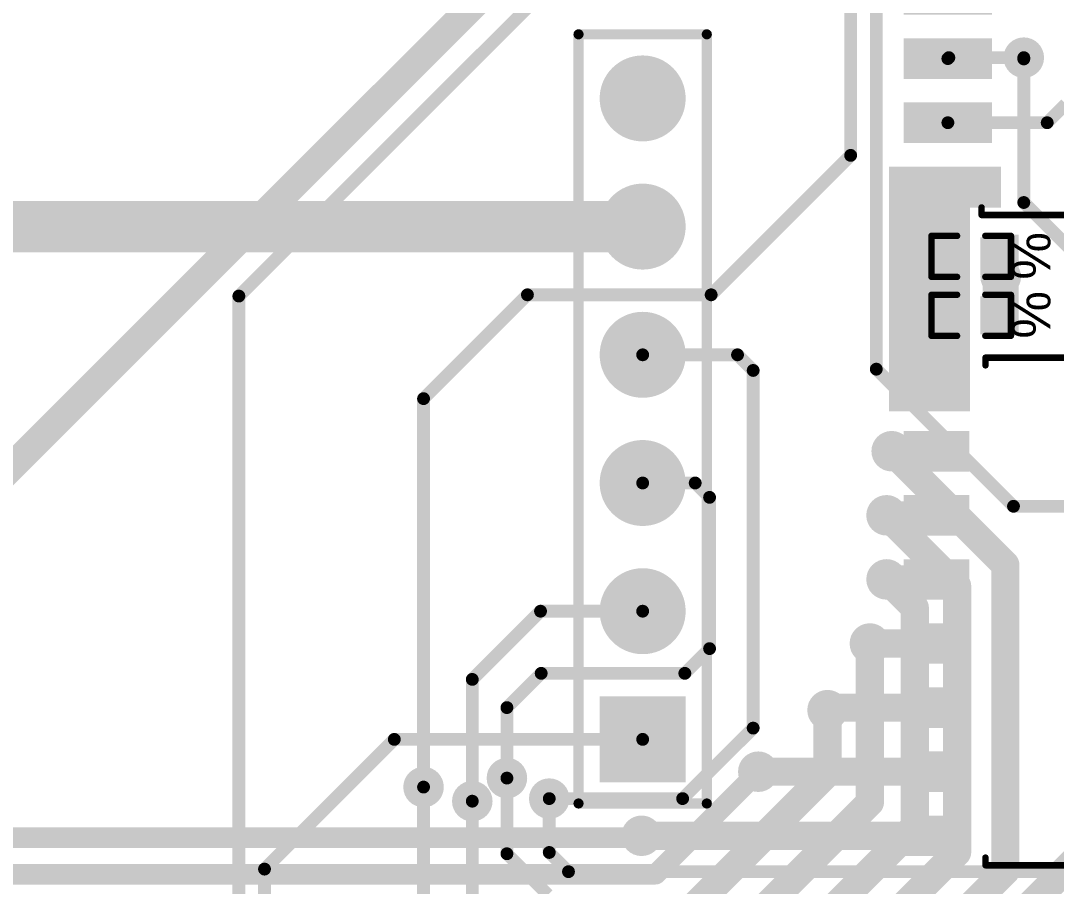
# Model space of a CAD drawing. Header units: millimetres. Extents: x -0.15 to 3.79, y -0.54 to 3.26.
# Drawn here: x 2.025 to 2.832, y 0.811 to 1.486 of the extents above; entities that cross this region are included whole.
import ezdxf

# ---------------------------------------------------------------- set-up
doc = ezdxf.new("R2010")
doc.units = ezdxf.units.MM
doc.header["$MEASUREMENT"] = 0
for name, color, linetype in [('BottomLayer', 5, 'Continuous'), ('BottomSolder', 6, 'Continuous'), ('MultiLayer', 9, 'Continuous'), ('PadHoleLayer', 156, 'Continuous'), ('TopLayer', 1, 'Continuous'), ('TopOverlay', 2, 'Continuous'), ('TopPaste', 8, 'Continuous'), ('TopSolder', 216, 'Continuous'), ('ViaHoleLayer', 16, 'Continuous')]:
    doc.layers.add(name, color=color, linetype=linetype)
doc.styles.add('Arial', font='', dxfattribs={"height": 0.2})
doc.styles.get('Arial').set_extended_font_data('Arial')

# ---------------------------------------------------------------- blocks, each defined once
blk = doc.blocks.new('SOP_16_150____47')
at = {"layer": 'TopLayer'}
for points in [[(-0.13484, 0.18681), (-0.09154, 0.18681), (-0.09154, 0.16319), (-0.13484, 0.16319)], [(0.09154, 0.18681), (0.13484, 0.18681), (0.13484, 0.16319), (0.09154, 0.16319)], [(-0.13484, 0.13681), (-0.09154, 0.13681), (-0.09154, 0.11319), (-0.13484, 0.11319)], [(0.09154, 0.13681), (0.13484, 0.13681), (0.13484, 0.11319), (0.09154, 0.11319)], [(-0.13484, 0.08681), (-0.09154, 0.08681), (-0.09154, 0.06319), (-0.13484, 0.06319)], [(0.09154, 0.08681), (0.13484, 0.08681), (0.13484, 0.06319), (0.09154, 0.06319)], [(-0.13484, 0.03681), (-0.09154, 0.03681), (-0.09154, 0.01319), (-0.13484, 0.01319)], [(0.09154, 0.03681), (0.13484, 0.03681), (0.13484, 0.01319), (0.09154, 0.01319)], [(-0.13484, -0.01319), (-0.09154, -0.01319), (-0.09154, -0.03681), (-0.13484, -0.03681)], [(0.09154, -0.01319), (0.13484, -0.01319), (0.13484, -0.03681), (0.09154, -0.03681)], [(-0.13484, -0.06319), (-0.09154, -0.06319), (-0.09154, -0.08681), (-0.13484, -0.08681)], [(0.09154, -0.06319), (0.13484, -0.06319), (0.13484, -0.08681), (0.09154, -0.08681)], [(-0.13484, -0.11319), (-0.09154, -0.11319), (-0.09154, -0.13681), (-0.13484, -0.13681)], [(0.09154, -0.11319), (0.13484, -0.11319), (0.13484, -0.13681), (0.09154, -0.13681)], [(-0.13484, -0.16319), (-0.09154, -0.16319), (-0.09154, -0.18681), (-0.13484, -0.18681)], [(0.09154, -0.16319), (0.13484, -0.16319), (0.13484, -0.18681), (0.09154, -0.18681)]]:
    blk.add_hatch(color=1, dxfattribs=at).paths.add_polyline_path(points)
at = {"layer": 'TopOverlay'}
blk.add_hatch(color=2, dxfattribs=at).paths.add_polyline_path([(-0.088, 0.16), (-0.077, 0.16), (-0.077, 0.186), (-0.088, 0.186)])
at = {"layer": 'TopPaste'}
for points in [[(-0.13484, 0.18681), (-0.09154, 0.18681), (-0.09154, 0.16319), (-0.13484, 0.16319)], [(0.09154, 0.18681), (0.13484, 0.18681), (0.13484, 0.16319), (0.09154, 0.16319)], [(-0.13484, 0.13681), (-0.09154, 0.13681), (-0.09154, 0.11319), (-0.13484, 0.11319)], [(0.09154, 0.13681), (0.13484, 0.13681), (0.13484, 0.11319), (0.09154, 0.11319)], [(-0.13484, 0.08681), (-0.09154, 0.08681), (-0.09154, 0.06319), (-0.13484, 0.06319)], [(0.09154, 0.08681), (0.13484, 0.08681), (0.13484, 0.06319), (0.09154, 0.06319)], [(-0.13484, 0.03681), (-0.09154, 0.03681), (-0.09154, 0.01319), (-0.13484, 0.01319)], [(0.09154, 0.03681), (0.13484, 0.03681), (0.13484, 0.01319), (0.09154, 0.01319)], [(-0.13484, -0.01319), (-0.09154, -0.01319), (-0.09154, -0.03681), (-0.13484, -0.03681)], [(0.09154, -0.01319), (0.13484, -0.01319), (0.13484, -0.03681), (0.09154, -0.03681)], [(-0.13484, -0.06319), (-0.09154, -0.06319), (-0.09154, -0.08681), (-0.13484, -0.08681)], [(0.09154, -0.06319), (0.13484, -0.06319), (0.13484, -0.08681), (0.09154, -0.08681)], [(-0.13484, -0.11319), (-0.09154, -0.11319), (-0.09154, -0.13681), (-0.13484, -0.13681)], [(0.09154, -0.11319), (0.13484, -0.11319), (0.13484, -0.13681), (0.09154, -0.13681)], [(-0.13484, -0.16319), (-0.09154, -0.16319), (-0.09154, -0.18681), (-0.13484, -0.18681)], [(0.09154, -0.16319), (0.13484, -0.16319), (0.13484, -0.18681), (0.09154, -0.18681)]]:
    blk.add_hatch(color=8, dxfattribs=at).paths.add_polyline_path(points)
at = {"layer": 'TopSolder'}
for points in [[(-0.13884, 0.19081), (-0.08754, 0.19081), (-0.08754, 0.15919), (-0.13884, 0.15919)], [(0.08754, 0.19081), (0.13884, 0.19081), (0.13884, 0.15919), (0.08754, 0.15919)], [(-0.13884, 0.14081), (-0.08754, 0.14081), (-0.08754, 0.10919), (-0.13884, 0.10919)], [(0.08754, 0.14081), (0.13884, 0.14081), (0.13884, 0.10919), (0.08754, 0.10919)], [(-0.13884, 0.09081), (-0.08754, 0.09081), (-0.08754, 0.05919), (-0.13884, 0.05919)], [(0.08754, 0.09081), (0.13884, 0.09081), (0.13884, 0.05919), (0.08754, 0.05919)], [(-0.13884, 0.04081), (-0.08754, 0.04081), (-0.08754, 0.00919), (-0.13884, 0.00919)], [(0.08754, 0.04081), (0.13884, 0.04081), (0.13884, 0.00919), (0.08754, 0.00919)], [(-0.13884, -0.00919), (-0.08754, -0.00919), (-0.08754, -0.04081), (-0.13884, -0.04081)], [(0.08754, -0.00919), (0.13884, -0.00919), (0.13884, -0.04081), (0.08754, -0.04081)], [(-0.13884, -0.05919), (-0.08754, -0.05919), (-0.08754, -0.09081), (-0.13884, -0.09081)], [(0.08754, -0.05919), (0.13884, -0.05919), (0.13884, -0.09081), (0.08754, -0.09081)], [(-0.13884, -0.10919), (-0.08754, -0.10919), (-0.08754, -0.14081), (-0.13884, -0.14081)], [(0.08754, -0.10919), (0.13884, -0.10919), (0.13884, -0.14081), (0.08754, -0.14081)], [(-0.13884, -0.15919), (-0.08754, -0.15919), (-0.08754, -0.19081), (-0.13884, -0.19081)], [(0.08754, -0.15919), (0.13884, -0.15919), (0.13884, -0.19081), (0.08754, -0.19081)]]:
    blk.add_hatch(color=216, dxfattribs=at).paths.add_polyline_path(points)
at = {"layer": 'TopOverlay', "const_width": 0.005}
for points in [[(0.075, 0.198), (-0.075, 0.198)], [(-0.075, 0.198), (-0.075, 0.192)], [(0.075, 0.198), (0.075, 0.192)], [(-0.141, 0.176), (-0.146, 0.181)], [(-0.146, 0.181), (-0.146, 0.171)], [(-0.141, 0.176), (-0.146, 0.171)], [(-0.075, -0.192), (-0.075, -0.198)], [(0.075, -0.192), (0.075, -0.198)], [(0.075, -0.198), (-0.075, -0.198)]]:
    blk.add_lwpolyline(points, dxfattribs=at)
at = {"layer": 'TopOverlay', "const_width": 0.0025}
for points in [[(-0.07625, 0.198, 1), (-0.07375, 0.198, 1)], [(-0.07625, 0.198, 1), (-0.07375, 0.198, 1)], [(-0.07625, 0.192, 1), (-0.07375, 0.192, 1)], [(0.07375, 0.198, 1), (0.07625, 0.198, 1)], [(0.07375, 0.198, 1), (0.07625, 0.198, 1)], [(0.07375, 0.192, 1), (0.07625, 0.192, 1)], [(-0.14725, 0.181, 1), (-0.14475, 0.181, 1)], [(-0.14725, 0.181, 1), (-0.14475, 0.181, 1)], [(-0.14225, 0.176, 1), (-0.13975, 0.176, 1)], [(-0.14225, 0.176, 1), (-0.13975, 0.176, 1)], [(-0.14725, 0.171, 1), (-0.14475, 0.171, 1)], [(-0.14725, 0.171, 1), (-0.14475, 0.171, 1)], [(-0.07625, -0.192, 1), (-0.07375, -0.192, 1)], [(0.07375, -0.192, 1), (0.07625, -0.192, 1)], [(-0.07625, -0.198, 1), (-0.07375, -0.198, 1)], [(-0.07625, -0.198, 1), (-0.07375, -0.198, 1)], [(0.07375, -0.198, 1), (0.07625, -0.198, 1)], [(0.07375, -0.198, 1), (0.07625, -0.198, 1)]]:
    blk.add_lwpolyline(points, format="xyb", close=True, dxfattribs=at)
blk = doc.blocks.new('14_SOIC_50')
at = {"layer": 'TopLayer'}
for points in [[(-0.13681, 0.16181), (-0.07579, 0.16181), (-0.07579, 0.13819), (-0.13681, 0.13819)], [(0.07579, 0.16181), (0.13681, 0.16181), (0.13681, 0.13819), (0.07579, 0.13819)], [(-0.13681, 0.11181), (-0.07579, 0.11181), (-0.07579, 0.08819), (-0.13681, 0.08819)], [(0.07579, 0.11181), (0.13681, 0.11181), (0.13681, 0.08819), (0.07579, 0.08819)], [(-0.13681, 0.06181), (-0.07579, 0.06181), (-0.07579, 0.03819), (-0.13681, 0.03819)], [(0.07579, 0.06181), (0.13681, 0.06181), (0.13681, 0.03819), (0.07579, 0.03819)], [(-0.13681, 0.01181), (-0.07579, 0.01181), (-0.07579, -0.01181), (-0.13681, -0.01181)], [(0.07579, 0.01181), (0.13681, 0.01181), (0.13681, -0.01181), (0.07579, -0.01181)], [(-0.13681, -0.03819), (-0.07579, -0.03819), (-0.07579, -0.06181), (-0.13681, -0.06181)], [(0.07579, -0.03819), (0.13681, -0.03819), (0.13681, -0.06181), (0.07579, -0.06181)], [(-0.13681, -0.08819), (-0.07579, -0.08819), (-0.07579, -0.11181), (-0.13681, -0.11181)], [(0.07579, -0.08819), (0.13681, -0.08819), (0.13681, -0.11181), (0.07579, -0.11181)], [(-0.13681, -0.13819), (-0.07579, -0.13819), (-0.07579, -0.16181), (-0.13681, -0.16181)], [(0.07579, -0.13819), (0.13681, -0.13819), (0.13681, -0.16181), (0.07579, -0.16181)]]:
    blk.add_hatch(color=1, dxfattribs=at).paths.add_polyline_path(points)
at = {"layer": 'TopOverlay'}
blk.add_hatch(color=2, dxfattribs=at).paths.add_polyline_path([(-0.072, 0.142), (-0.061, 0.142), (-0.061, 0.16), (-0.072, 0.16)])
at = {"layer": 'TopPaste'}
for points in [[(-0.13681, 0.16181), (-0.07579, 0.16181), (-0.07579, 0.13819), (-0.13681, 0.13819)], [(0.07579, 0.16181), (0.13681, 0.16181), (0.13681, 0.13819), (0.07579, 0.13819)], [(-0.13681, 0.11181), (-0.07579, 0.11181), (-0.07579, 0.08819), (-0.13681, 0.08819)], [(0.07579, 0.11181), (0.13681, 0.11181), (0.13681, 0.08819), (0.07579, 0.08819)], [(-0.13681, 0.06181), (-0.07579, 0.06181), (-0.07579, 0.03819), (-0.13681, 0.03819)], [(0.07579, 0.06181), (0.13681, 0.06181), (0.13681, 0.03819), (0.07579, 0.03819)], [(-0.13681, 0.01181), (-0.07579, 0.01181), (-0.07579, -0.01181), (-0.13681, -0.01181)], [(0.07579, 0.01181), (0.13681, 0.01181), (0.13681, -0.01181), (0.07579, -0.01181)], [(-0.13681, -0.03819), (-0.07579, -0.03819), (-0.07579, -0.06181), (-0.13681, -0.06181)], [(0.07579, -0.03819), (0.13681, -0.03819), (0.13681, -0.06181), (0.07579, -0.06181)], [(-0.13681, -0.08819), (-0.07579, -0.08819), (-0.07579, -0.11181), (-0.13681, -0.11181)], [(0.07579, -0.08819), (0.13681, -0.08819), (0.13681, -0.11181), (0.07579, -0.11181)], [(-0.13681, -0.13819), (-0.07579, -0.13819), (-0.07579, -0.16181), (-0.13681, -0.16181)], [(0.07579, -0.13819), (0.13681, -0.13819), (0.13681, -0.16181), (0.07579, -0.16181)]]:
    blk.add_hatch(color=8, dxfattribs=at).paths.add_polyline_path(points)
at = {"layer": 'TopSolder'}
for points in [[(-0.14081, 0.16581), (-0.07179, 0.16581), (-0.07179, 0.13419), (-0.14081, 0.13419)], [(0.07179, 0.16581), (0.14081, 0.16581), (0.14081, 0.13419), (0.07179, 0.13419)], [(-0.14081, 0.11581), (-0.07179, 0.11581), (-0.07179, 0.08419), (-0.14081, 0.08419)], [(0.07179, 0.11581), (0.14081, 0.11581), (0.14081, 0.08419), (0.07179, 0.08419)], [(-0.14081, 0.06581), (-0.07179, 0.06581), (-0.07179, 0.03419), (-0.14081, 0.03419)], [(0.07179, 0.06581), (0.14081, 0.06581), (0.14081, 0.03419), (0.07179, 0.03419)], [(-0.14081, 0.01581), (-0.07179, 0.01581), (-0.07179, -0.01581), (-0.14081, -0.01581)], [(0.07179, 0.01581), (0.14081, 0.01581), (0.14081, -0.01581), (0.07179, -0.01581)], [(-0.14081, -0.03419), (-0.07179, -0.03419), (-0.07179, -0.06581), (-0.14081, -0.06581)], [(0.07179, -0.03419), (0.14081, -0.03419), (0.14081, -0.06581), (0.07179, -0.06581)], [(-0.14081, -0.08419), (-0.07179, -0.08419), (-0.07179, -0.11581), (-0.14081, -0.11581)], [(0.07179, -0.08419), (0.14081, -0.08419), (0.14081, -0.11581), (0.07179, -0.11581)], [(-0.14081, -0.13419), (-0.07179, -0.13419), (-0.07179, -0.16581), (-0.14081, -0.16581)], [(0.07179, -0.13419), (0.14081, -0.13419), (0.14081, -0.16581), (0.07179, -0.16581)]]:
    blk.add_hatch(color=216, dxfattribs=at).paths.add_polyline_path(points)
at = {"layer": 'TopOverlay'}
for points, const_width in [([(0.08, 0.172), (-0.077, 0.172)], 0.005), ([(-0.077, 0.172), (-0.077, 0.16609)], 0.005), ([(0.08, 0.172), (0.08, 0.16609)], 0.005), ([(-0.144, 0.15), (-0.149, 0.155)], 0.00787), ([(-0.149, 0.155), (-0.149, 0.145)], 0.00787), ([(-0.144, 0.15), (-0.149, 0.145)], 0.00787), ([(-0.077, -0.16609), (-0.077, -0.172)], 0.005), ([(0.08, -0.172), (-0.077, -0.172)], 0.005), ([(0.08, -0.16609), (0.08, -0.172)], 0.005)]:
    blk.add_lwpolyline(points, dxfattribs=dict(at, const_width=const_width))
for points, const_width in [([(-0.07825, 0.172, 1), (-0.07575, 0.172, 1)], 0.0025), ([(-0.07825, 0.172, 1), (-0.07575, 0.172, 1)], 0.0025), ([(0.07875, 0.172, 1), (0.08125, 0.172, 1)], 0.0025), ([(0.07875, 0.172, 1), (0.08125, 0.172, 1)], 0.0025), ([(-0.07825, 0.16609, 1), (-0.07575, 0.16609, 1)], 0.0025), ([(0.07875, 0.16609, 1), (0.08125, 0.16609, 1)], 0.0025), ([(-0.15097, 0.155, 1), (-0.14703, 0.155, 1)], 0.00394), ([(-0.15097, 0.155, 1), (-0.14703, 0.155, 1)], 0.00394), ([(-0.14597, 0.15, 1), (-0.14203, 0.15, 1)], 0.00394), ([(-0.14597, 0.15, 1), (-0.14203, 0.15, 1)], 0.00394), ([(-0.15097, 0.145, 1), (-0.14703, 0.145, 1)], 0.00394), ([(-0.15097, 0.145, 1), (-0.14703, 0.145, 1)], 0.00394), ([(-0.07825, -0.16609, 1), (-0.07575, -0.16609, 1)], 0.0025), ([(-0.07825, -0.172, 1), (-0.07575, -0.172, 1)], 0.0025), ([(-0.07825, -0.172, 1), (-0.07575, -0.172, 1)], 0.0025), ([(0.07875, -0.16609, 1), (0.08125, -0.16609, 1)], 0.0025), ([(0.07875, -0.172, 1), (0.08125, -0.172, 1)], 0.0025), ([(0.07875, -0.172, 1), (0.08125, -0.172, 1)], 0.0025)]:
    blk.add_lwpolyline(points, format="xyb", close=True, dxfattribs=dict(at, const_width=const_width))
blk = doc.blocks.new('HDR1X6__104')
at = {"layer": 'BottomLayer'}
blk.add_hatch(color=5, dxfattribs=at).paths.add_polyline_path([(-0.02953, 0.02953), (0.02953, 0.02953), (0.02953, -0.02953), (-0.02953, -0.02953)])
h = blk.add_hatch(color=5, dxfattribs=at)
edge = h.paths.add_edge_path()
edge.add_arc((0.1, 0), 0.02953, 0, 360)
h = blk.add_hatch(color=5, dxfattribs=at)
edge = h.paths.add_edge_path()
edge.add_arc((0.2, 0), 0.02953, 0, 360)
h = blk.add_hatch(color=5, dxfattribs=at)
edge = h.paths.add_edge_path()
edge.add_arc((0.3, 0), 0.02953, 0, 360)
h = blk.add_hatch(color=5, dxfattribs=at)
edge = h.paths.add_edge_path()
edge.add_arc((0.4, 0), 0.02953, 0, 360)
h = blk.add_hatch(color=5, dxfattribs=at)
edge = h.paths.add_edge_path()
edge.add_arc((0.5, 0), 0.02953, 0, 360)
at = {"layer": 'BottomSolder'}
blk.add_hatch(color=6, dxfattribs=at).paths.add_polyline_path([(-0.03353, 0.03353), (0.03353, 0.03353), (0.03353, -0.03353), (-0.03353, -0.03353)])
h = blk.add_hatch(color=6, dxfattribs=at)
edge = h.paths.add_edge_path()
edge.add_arc((0.1, 0), 0.03353, 0, 360)
h = blk.add_hatch(color=6, dxfattribs=at)
edge = h.paths.add_edge_path()
edge.add_arc((0.2, 0), 0.03353, 0, 360)
h = blk.add_hatch(color=6, dxfattribs=at)
edge = h.paths.add_edge_path()
edge.add_arc((0.3, 0), 0.03353, 0, 360)
h = blk.add_hatch(color=6, dxfattribs=at)
edge = h.paths.add_edge_path()
edge.add_arc((0.4, 0), 0.03353, 0, 360)
h = blk.add_hatch(color=6, dxfattribs=at)
edge = h.paths.add_edge_path()
edge.add_arc((0.5, 0), 0.03353, 0, 360)
at = {"layer": 'MultiLayer'}
blk.add_hatch(color=9, dxfattribs=at).paths.add_polyline_path([(-0.02953, 0.02953), (0.02953, 0.02953), (0.02953, -0.02953), (-0.02953, -0.02953)])
h = blk.add_hatch(color=9, dxfattribs=at)
edge = h.paths.add_edge_path()
edge.add_arc((0.1, 0), 0.02953, 0, 360)
h = blk.add_hatch(color=9, dxfattribs=at)
edge = h.paths.add_edge_path()
edge.add_arc((0.2, 0), 0.02953, 0, 360)
h = blk.add_hatch(color=9, dxfattribs=at)
edge = h.paths.add_edge_path()
edge.add_arc((0.3, 0), 0.02953, 0, 360)
h = blk.add_hatch(color=9, dxfattribs=at)
edge = h.paths.add_edge_path()
edge.add_arc((0.4, 0), 0.02953, 0, 360)
h = blk.add_hatch(color=9, dxfattribs=at)
edge = h.paths.add_edge_path()
edge.add_arc((0.5, 0), 0.02953, 0, 360)
at = {"layer": 'PadHoleLayer'}
h = blk.add_hatch(color=156, dxfattribs=at)
edge = h.paths.add_edge_path()
edge.add_arc((0, 0), 0.01772, 0, 360)
h = blk.add_hatch(color=156, dxfattribs=at)
edge = h.paths.add_edge_path()
edge.add_arc((0.1, 0), 0.01772, 0, 360)
h = blk.add_hatch(color=156, dxfattribs=at)
edge = h.paths.add_edge_path()
edge.add_arc((0.2, 0), 0.01772, 0, 360)
h = blk.add_hatch(color=156, dxfattribs=at)
edge = h.paths.add_edge_path()
edge.add_arc((0.3, 0), 0.01772, 0, 360)
h = blk.add_hatch(color=156, dxfattribs=at)
edge = h.paths.add_edge_path()
edge.add_arc((0.4, 0), 0.01772, 0, 360)
h = blk.add_hatch(color=156, dxfattribs=at)
edge = h.paths.add_edge_path()
edge.add_arc((0.5, 0), 0.01772, 0, 360)
at = {"layer": 'TopLayer'}
blk.add_hatch(color=1, dxfattribs=at).paths.add_polyline_path([(-0.02953, 0.02953), (0.02953, 0.02953), (0.02953, -0.02953), (-0.02953, -0.02953)])
h = blk.add_hatch(color=1, dxfattribs=at)
edge = h.paths.add_edge_path()
edge.add_arc((0.1, 0), 0.02953, 0, 360)
h = blk.add_hatch(color=1, dxfattribs=at)
edge = h.paths.add_edge_path()
edge.add_arc((0.2, 0), 0.02953, 0, 360)
h = blk.add_hatch(color=1, dxfattribs=at)
edge = h.paths.add_edge_path()
edge.add_arc((0.3, 0), 0.02953, 0, 360)
h = blk.add_hatch(color=1, dxfattribs=at)
edge = h.paths.add_edge_path()
edge.add_arc((0.4, 0), 0.02953, 0, 360)
h = blk.add_hatch(color=1, dxfattribs=at)
edge = h.paths.add_edge_path()
edge.add_arc((0.5, 0), 0.02953, 0, 360)
at = {"layer": 'TopSolder'}
blk.add_hatch(color=216, dxfattribs=at).paths.add_polyline_path([(-0.03353, 0.03353), (0.03353, 0.03353), (0.03353, -0.03353), (-0.03353, -0.03353)])
h = blk.add_hatch(color=216, dxfattribs=at)
edge = h.paths.add_edge_path()
edge.add_arc((0.1, 0), 0.03353, 0, 360)
h = blk.add_hatch(color=216, dxfattribs=at)
edge = h.paths.add_edge_path()
edge.add_arc((0.2, 0), 0.03353, 0, 360)
h = blk.add_hatch(color=216, dxfattribs=at)
edge = h.paths.add_edge_path()
edge.add_arc((0.3, 0), 0.03353, 0, 360)
h = blk.add_hatch(color=216, dxfattribs=at)
edge = h.paths.add_edge_path()
edge.add_arc((0.4, 0), 0.03353, 0, 360)
h = blk.add_hatch(color=216, dxfattribs=at)
edge = h.paths.add_edge_path()
edge.add_arc((0.5, 0), 0.03353, 0, 360)
at = {"layer": 'TopOverlay', "const_width": 0.00787}
for points in [[(-0.05, 0.05), (-0.05, -0.05)], [(-0.05, 0.05), (0.55, 0.05)], [(0.55, 0.05), (0.55, -0.05)], [(-0.05, -0.05), (0.55, -0.05)]]:
    blk.add_lwpolyline(points, dxfattribs=at)
at = {"layer": 'TopOverlay', "const_width": 0.00394}
for points in [[(-0.05197, 0.05, 1), (-0.04803, 0.05, 1)], [(-0.05197, 0.05, 1), (-0.04803, 0.05, 1)], [(0.54803, 0.05, 1), (0.55197, 0.05, 1)], [(0.54803, 0.05, 1), (0.55197, 0.05, 1)], [(-0.05197, -0.05, 1), (-0.04803, -0.05, 1)], [(-0.05197, -0.05, 1), (-0.04803, -0.05, 1)], [(0.54803, -0.05, 1), (0.55197, -0.05, 1)], [(0.54803, -0.05, 1), (0.55197, -0.05, 1)]]:
    blk.add_lwpolyline(points, format="xyb", close=True, dxfattribs=at)
blk = doc.blocks.new('C___0402_162')
at = {"layer": 'TopLayer'}
for points in [[(-0.0275, -0.0125), (-0.0275, 0.0125), (-0.0095, 0.0125), (-0.0095, -0.0125)], [(0.0095, -0.0125), (0.0095, 0.0125), (0.0275, 0.0125), (0.0275, -0.0125)]]:
    blk.add_hatch(color=1, dxfattribs=at).paths.add_polyline_path(points)
at = {"layer": 'TopPaste'}
for points in [[(-0.0275, -0.0125), (-0.0275, 0.0125), (-0.0095, 0.0125), (-0.0095, -0.0125)], [(0.0095, -0.0125), (0.0095, 0.0125), (0.0275, 0.0125), (0.0275, -0.0125)]]:
    blk.add_hatch(color=8, dxfattribs=at).paths.add_polyline_path(points)
at = {"layer": 'TopSolder'}
for points in [[(-0.02986, -0.01486), (-0.02986, 0.01486), (-0.00714, 0.01486), (-0.00714, -0.01486)], [(0.00714, -0.01486), (0.00714, 0.01486), (0.02986, 0.01486), (0.02986, -0.01486)]]:
    blk.add_hatch(color=216, dxfattribs=at).paths.add_polyline_path(points)
at = {"layer": 'TopOverlay', "const_width": 0.005}
for points in [[(-0.031, 0.016), (-0.011, 0.016)], [(-0.031, -0.016), (-0.031, 0.016)], [(0.011, 0.016), (0.031, 0.016)], [(0.031, -0.016), (0.031, 0.016)], [(-0.031, -0.016), (-0.011, -0.016)], [(0.011, -0.016), (0.031, -0.016)]]:
    blk.add_lwpolyline(points, dxfattribs=at)
at = {"layer": 'TopOverlay', "const_width": 0.0025}
for points in [[(-0.03225, 0.016, 1), (-0.02975, 0.016, 1)], [(-0.03225, 0.016, 1), (-0.02975, 0.016, 1)], [(-0.01225, 0.016, 1), (-0.00975, 0.016, 1)], [(0.00975, 0.016, 1), (0.01225, 0.016, 1)], [(0.02975, 0.016, 1), (0.03225, 0.016, 1)], [(0.02975, 0.016, 1), (0.03225, 0.016, 1)], [(-0.03225, -0.016, 1), (-0.02975, -0.016, 1)], [(-0.03225, -0.016, 1), (-0.02975, -0.016, 1)], [(-0.01225, -0.016, 1), (-0.00975, -0.016, 1)], [(0.00975, -0.016, 1), (0.01225, -0.016, 1)], [(0.02975, -0.016, 1), (0.03225, -0.016, 1)], [(0.02975, -0.016, 1), (0.03225, -0.016, 1)]]:
    blk.add_lwpolyline(points, format="xyb", close=True, dxfattribs=at)
blk = doc.blocks.new('C___0402_165')
at = {"layer": 'TopLayer'}
for points in [[(-0.0275, -0.0125), (-0.0275, 0.0125), (-0.0095, 0.0125), (-0.0095, -0.0125)], [(0.0095, -0.0125), (0.0095, 0.0125), (0.0275, 0.0125), (0.0275, -0.0125)]]:
    blk.add_hatch(color=1, dxfattribs=at).paths.add_polyline_path(points)
at = {"layer": 'TopPaste'}
for points in [[(-0.0275, -0.0125), (-0.0275, 0.0125), (-0.0095, 0.0125), (-0.0095, -0.0125)], [(0.0095, -0.0125), (0.0095, 0.0125), (0.0275, 0.0125), (0.0275, -0.0125)]]:
    blk.add_hatch(color=8, dxfattribs=at).paths.add_polyline_path(points)
at = {"layer": 'TopSolder'}
for points in [[(-0.02986, -0.01486), (-0.02986, 0.01486), (-0.00714, 0.01486), (-0.00714, -0.01486)], [(0.00714, -0.01486), (0.00714, 0.01486), (0.02986, 0.01486), (0.02986, -0.01486)]]:
    blk.add_hatch(color=216, dxfattribs=at).paths.add_polyline_path(points)
at = {"layer": 'TopOverlay', "const_width": 0.005}
for points in [[(-0.031, 0.016), (-0.011, 0.016)], [(-0.031, -0.016), (-0.031, 0.016)], [(0.011, 0.016), (0.031, 0.016)], [(0.031, -0.016), (0.031, 0.016)], [(-0.031, -0.016), (-0.011, -0.016)], [(0.011, -0.016), (0.031, -0.016)]]:
    blk.add_lwpolyline(points, dxfattribs=at)
at = {"layer": 'TopOverlay', "const_width": 0.0025}
for points in [[(-0.03225, 0.016, 1), (-0.02975, 0.016, 1)], [(-0.03225, 0.016, 1), (-0.02975, 0.016, 1)], [(-0.01225, 0.016, 1), (-0.00975, 0.016, 1)], [(0.00975, 0.016, 1), (0.01225, 0.016, 1)], [(0.02975, 0.016, 1), (0.03225, 0.016, 1)], [(0.02975, 0.016, 1), (0.03225, 0.016, 1)], [(-0.03225, -0.016, 1), (-0.02975, -0.016, 1)], [(-0.03225, -0.016, 1), (-0.02975, -0.016, 1)], [(-0.01225, -0.016, 1), (-0.00975, -0.016, 1)], [(0.00975, -0.016, 1), (0.01225, -0.016, 1)], [(0.02975, -0.016, 1), (0.03225, -0.016, 1)], [(0.02975, -0.016, 1), (0.03225, -0.016, 1)]]:
    blk.add_lwpolyline(points, format="xyb", close=True, dxfattribs=at)

msp = doc.modelspace()

# ---------------------------------------------------------------- hatches: boundary and pattern name
at = {"layer": 'BottomLayer'}
h = msp.add_hatch(color=5, dxfattribs=at)
edge = h.paths.add_edge_path()
edge.add_arc((2.807, 1.457), 0.01181, 0, 360)
h = msp.add_hatch(color=5, dxfattribs=at)
edge = h.paths.add_edge_path()
edge.add_arc((2.72, 1.322), 0.01181, 0, 360)
h = msp.add_hatch(color=5, dxfattribs=at)
edge = h.paths.add_edge_path()
edge.add_arc((2.72, 1.29267), 0.01181, 0, 360)
h = msp.add_hatch(color=5, dxfattribs=at)
edge = h.paths.add_edge_path()
edge.add_arc((2.789, 1.286), 0.01181, 0, 360)
h = msp.add_hatch(color=5, dxfattribs=at)
edge = h.paths.add_edge_path()
edge.add_arc((2.72, 1.26333), 0.01181, 0, 360)
h = msp.add_hatch(color=5, dxfattribs=at)
edge = h.paths.add_edge_path()
edge.add_arc((2.72, 1.234), 0.01181, 0, 360)
h = msp.add_hatch(color=5, dxfattribs=at)
edge = h.paths.add_edge_path()
edge.add_arc((2.704, 1.15), 0.01181, 0, 360)
h = msp.add_hatch(color=5, dxfattribs=at)
edge = h.paths.add_edge_path()
edge.add_arc((2.7, 1.1), 0.01181, 0, 360)
h = msp.add_hatch(color=5, dxfattribs=at)
edge = h.paths.add_edge_path()
edge.add_arc((2.7, 1.05), 0.01181, 0, 360)
h = msp.add_hatch(color=5, dxfattribs=at)
edge = h.paths.add_edge_path()
edge.add_arc((2.687, 1), 0.01181, 0, 360)
h = msp.add_hatch(color=5, dxfattribs=at)
edge = h.paths.add_edge_path()
edge.add_arc((2.654, 0.948), 0.01181, 0, 360)
h = msp.add_hatch(color=5, dxfattribs=at)
edge = h.paths.add_edge_path()
edge.add_arc((2.404, 0.895), 0.01181, 0, 360)
h = msp.add_hatch(color=5, dxfattribs=at)
edge = h.paths.add_edge_path()
edge.add_arc((2.6, 0.9), 0.01181, 0, 360)
h = msp.add_hatch(color=5, dxfattribs=at)
edge = h.paths.add_edge_path()
edge.add_arc((2.339, 0.888), 0.01181, 0, 360)
h = msp.add_hatch(color=5, dxfattribs=at)
edge = h.paths.add_edge_path()
edge.add_arc((2.377, 0.877), 0.01181, 0, 360)
h = msp.add_hatch(color=5, dxfattribs=at)
edge = h.paths.add_edge_path()
edge.add_arc((2.437, 0.879), 0.01181, 0, 360)
h = msp.add_hatch(color=5, dxfattribs=at)
edge = h.paths.add_edge_path()
edge.add_arc((2.509, 0.85), 0.01181, 0, 360)
at = {"layer": 'BottomSolder'}
h = msp.add_hatch(color=6, dxfattribs=at)
edge = h.paths.add_edge_path()
edge.add_arc((2.807, 1.457), 0.01581, 0, 360)
h = msp.add_hatch(color=6, dxfattribs=at)
edge = h.paths.add_edge_path()
edge.add_arc((2.72, 1.322), 0.01581, 0, 360)
h = msp.add_hatch(color=6, dxfattribs=at)
edge = h.paths.add_edge_path()
edge.add_arc((2.72, 1.29267), 0.01581, 0, 360)
h = msp.add_hatch(color=6, dxfattribs=at)
edge = h.paths.add_edge_path()
edge.add_arc((2.789, 1.286), 0.01581, 0, 360)
h = msp.add_hatch(color=6, dxfattribs=at)
edge = h.paths.add_edge_path()
edge.add_arc((2.72, 1.26333), 0.01581, 0, 360)
h = msp.add_hatch(color=6, dxfattribs=at)
edge = h.paths.add_edge_path()
edge.add_arc((2.72, 1.234), 0.01581, 0, 360)
h = msp.add_hatch(color=6, dxfattribs=at)
edge = h.paths.add_edge_path()
edge.add_arc((2.704, 1.15), 0.01581, 0, 360)
h = msp.add_hatch(color=6, dxfattribs=at)
edge = h.paths.add_edge_path()
edge.add_arc((2.7, 1.1), 0.01581, 0, 360)
h = msp.add_hatch(color=6, dxfattribs=at)
edge = h.paths.add_edge_path()
edge.add_arc((2.7, 1.05), 0.01581, 0, 360)
h = msp.add_hatch(color=6, dxfattribs=at)
edge = h.paths.add_edge_path()
edge.add_arc((2.687, 1), 0.01581, 0, 360)
h = msp.add_hatch(color=6, dxfattribs=at)
edge = h.paths.add_edge_path()
edge.add_arc((2.654, 0.948), 0.01581, 0, 360)
h = msp.add_hatch(color=6, dxfattribs=at)
edge = h.paths.add_edge_path()
edge.add_arc((2.6, 0.9), 0.01581, 0, 360)
h = msp.add_hatch(color=6, dxfattribs=at)
edge = h.paths.add_edge_path()
edge.add_arc((2.404, 0.895), 0.01581, 0, 360)
h = msp.add_hatch(color=6, dxfattribs=at)
edge = h.paths.add_edge_path()
edge.add_arc((2.339, 0.888), 0.01581, 0, 360)
h = msp.add_hatch(color=6, dxfattribs=at)
edge = h.paths.add_edge_path()
edge.add_arc((2.377, 0.877), 0.01581, 0, 360)
h = msp.add_hatch(color=6, dxfattribs=at)
edge = h.paths.add_edge_path()
edge.add_arc((2.437, 0.879), 0.01581, 0, 360)
h = msp.add_hatch(color=6, dxfattribs=at)
edge = h.paths.add_edge_path()
edge.add_arc((2.509, 0.85), 0.01581, 0, 360)
at = {"layer": 'TopLayer'}
h = msp.add_hatch(color=1, dxfattribs=at)
edge = h.paths.add_edge_path()
edge.add_arc((2.807, 1.457), 0.01181, 0, 360)
for points in [[(2.702, 1.181), (2.765, 1.181), (2.765, 1.372), (2.702, 1.372)], [(2.761, 1.34), (2.78931, 1.34), (2.78931, 1.372), (2.761, 1.372)], [(2.77484, 1.2409), (2.803, 1.2409), (2.803, 1.319), (2.77484, 1.319)]]:
    msp.add_hatch(color=1, dxfattribs=at).paths.add_polyline_path(points)
h = msp.add_hatch(color=1, dxfattribs=at)
edge = h.paths.add_edge_path()
edge.add_arc((2.72, 1.322), 0.01181, 0, 360)
h = msp.add_hatch(color=1, dxfattribs=at)
edge = h.paths.add_edge_path()
edge.add_arc((2.72, 1.29267), 0.01181, 0, 360)
h = msp.add_hatch(color=1, dxfattribs=at)
edge = h.paths.add_edge_path()
edge.add_arc((2.789, 1.286), 0.01181, 0, 360)
h = msp.add_hatch(color=1, dxfattribs=at)
edge = h.paths.add_edge_path()
edge.add_arc((2.72, 1.26333), 0.01181, 0, 360)
h = msp.add_hatch(color=1, dxfattribs=at)
edge = h.paths.add_edge_path()
edge.add_arc((2.72, 1.234), 0.01181, 0, 360)
h = msp.add_hatch(color=1, dxfattribs=at)
edge = h.paths.add_edge_path()
edge.add_arc((2.704, 1.15), 0.01181, 0, 360)
h = msp.add_hatch(color=1, dxfattribs=at)
edge = h.paths.add_edge_path()
edge.add_arc((2.7, 1.1), 0.01181, 0, 360)
h = msp.add_hatch(color=1, dxfattribs=at)
edge = h.paths.add_edge_path()
edge.add_arc((2.7, 1.05), 0.01181, 0, 360)
h = msp.add_hatch(color=1, dxfattribs=at)
edge = h.paths.add_edge_path()
edge.add_arc((2.687, 1), 0.01181, 0, 360)
h = msp.add_hatch(color=1, dxfattribs=at)
edge = h.paths.add_edge_path()
edge.add_arc((2.654, 0.948), 0.01181, 0, 360)
h = msp.add_hatch(color=1, dxfattribs=at)
edge = h.paths.add_edge_path()
edge.add_arc((2.404, 0.895), 0.01181, 0, 360)
h = msp.add_hatch(color=1, dxfattribs=at)
edge = h.paths.add_edge_path()
edge.add_arc((2.6, 0.9), 0.01181, 0, 360)
h = msp.add_hatch(color=1, dxfattribs=at)
edge = h.paths.add_edge_path()
edge.add_arc((2.339, 0.888), 0.01181, 0, 360)
h = msp.add_hatch(color=1, dxfattribs=at)
edge = h.paths.add_edge_path()
edge.add_arc((2.377, 0.877), 0.01181, 0, 360)
h = msp.add_hatch(color=1, dxfattribs=at)
edge = h.paths.add_edge_path()
edge.add_arc((2.437, 0.879), 0.01181, 0, 360)
h = msp.add_hatch(color=1, dxfattribs=at)
edge = h.paths.add_edge_path()
edge.add_arc((2.509, 0.85), 0.01181, 0, 360)
at = {"layer": 'TopSolder'}
h = msp.add_hatch(color=216, dxfattribs=at)
edge = h.paths.add_edge_path()
edge.add_arc((2.807, 1.457), 0.01581, 0, 360)
h = msp.add_hatch(color=216, dxfattribs=at)
edge = h.paths.add_edge_path()
edge.add_arc((2.72, 1.322), 0.01581, 0, 360)
h = msp.add_hatch(color=216, dxfattribs=at)
edge = h.paths.add_edge_path()
edge.add_arc((2.72, 1.29267), 0.01581, 0, 360)
h = msp.add_hatch(color=216, dxfattribs=at)
edge = h.paths.add_edge_path()
edge.add_arc((2.789, 1.286), 0.01581, 0, 360)
h = msp.add_hatch(color=216, dxfattribs=at)
edge = h.paths.add_edge_path()
edge.add_arc((2.72, 1.26333), 0.01581, 0, 360)
h = msp.add_hatch(color=216, dxfattribs=at)
edge = h.paths.add_edge_path()
edge.add_arc((2.72, 1.234), 0.01581, 0, 360)
h = msp.add_hatch(color=216, dxfattribs=at)
edge = h.paths.add_edge_path()
edge.add_arc((2.704, 1.15), 0.01581, 0, 360)
h = msp.add_hatch(color=216, dxfattribs=at)
edge = h.paths.add_edge_path()
edge.add_arc((2.7, 1.1), 0.01581, 0, 360)
h = msp.add_hatch(color=216, dxfattribs=at)
edge = h.paths.add_edge_path()
edge.add_arc((2.7, 1.05), 0.01581, 0, 360)
h = msp.add_hatch(color=216, dxfattribs=at)
edge = h.paths.add_edge_path()
edge.add_arc((2.687, 1), 0.01581, 0, 360)
h = msp.add_hatch(color=216, dxfattribs=at)
edge = h.paths.add_edge_path()
edge.add_arc((2.654, 0.948), 0.01581, 0, 360)
h = msp.add_hatch(color=216, dxfattribs=at)
edge = h.paths.add_edge_path()
edge.add_arc((2.6, 0.9), 0.01581, 0, 360)
h = msp.add_hatch(color=216, dxfattribs=at)
edge = h.paths.add_edge_path()
edge.add_arc((2.404, 0.895), 0.01581, 0, 360)
h = msp.add_hatch(color=216, dxfattribs=at)
edge = h.paths.add_edge_path()
edge.add_arc((2.339, 0.888), 0.01581, 0, 360)
h = msp.add_hatch(color=216, dxfattribs=at)
edge = h.paths.add_edge_path()
edge.add_arc((2.377, 0.877), 0.01581, 0, 360)
h = msp.add_hatch(color=216, dxfattribs=at)
edge = h.paths.add_edge_path()
edge.add_arc((2.437, 0.879), 0.01581, 0, 360)
h = msp.add_hatch(color=216, dxfattribs=at)
edge = h.paths.add_edge_path()
edge.add_arc((2.509, 0.85), 0.01581, 0, 360)
at = {"layer": 'ViaHoleLayer'}
h = msp.add_hatch(color=16, dxfattribs=at)
edge = h.paths.add_edge_path()
edge.add_arc((2.807, 1.457), 0.00591, 0, 360)
h = msp.add_hatch(color=16, dxfattribs=at)
edge = h.paths.add_edge_path()
edge.add_arc((2.72, 1.322), 0.00591, 0, 360)
h = msp.add_hatch(color=16, dxfattribs=at)
edge = h.paths.add_edge_path()
edge.add_arc((2.72, 1.29267), 0.00591, 0, 360)
h = msp.add_hatch(color=16, dxfattribs=at)
edge = h.paths.add_edge_path()
edge.add_arc((2.789, 1.286), 0.00591, 0, 360)
h = msp.add_hatch(color=16, dxfattribs=at)
edge = h.paths.add_edge_path()
edge.add_arc((2.72, 1.26333), 0.00591, 0, 360)
h = msp.add_hatch(color=16, dxfattribs=at)
edge = h.paths.add_edge_path()
edge.add_arc((2.72, 1.234), 0.00591, 0, 360)
h = msp.add_hatch(color=16, dxfattribs=at)
edge = h.paths.add_edge_path()
edge.add_arc((2.704, 1.15), 0.00591, 0, 360)
h = msp.add_hatch(color=16, dxfattribs=at)
edge = h.paths.add_edge_path()
edge.add_arc((2.7, 1.1), 0.00591, 0, 360)
h = msp.add_hatch(color=16, dxfattribs=at)
edge = h.paths.add_edge_path()
edge.add_arc((2.7, 1.05), 0.00591, 0, 360)
h = msp.add_hatch(color=16, dxfattribs=at)
edge = h.paths.add_edge_path()
edge.add_arc((2.687, 1), 0.00591, 0, 360)
h = msp.add_hatch(color=16, dxfattribs=at)
edge = h.paths.add_edge_path()
edge.add_arc((2.654, 0.948), 0.00591, 0, 360)
h = msp.add_hatch(color=16, dxfattribs=at)
edge = h.paths.add_edge_path()
edge.add_arc((2.6, 0.9), 0.00591, 0, 360)
h = msp.add_hatch(color=16, dxfattribs=at)
edge = h.paths.add_edge_path()
edge.add_arc((2.404, 0.895), 0.00591, 0, 360)
h = msp.add_hatch(color=16, dxfattribs=at)
edge = h.paths.add_edge_path()
edge.add_arc((2.339, 0.888), 0.00591, 0, 360)
h = msp.add_hatch(color=16, dxfattribs=at)
edge = h.paths.add_edge_path()
edge.add_arc((2.377, 0.877), 0.00591, 0, 360)
h = msp.add_hatch(color=16, dxfattribs=at)
edge = h.paths.add_edge_path()
edge.add_arc((2.437, 0.879), 0.00591, 0, 360)
h = msp.add_hatch(color=16, dxfattribs=at)
edge = h.paths.add_edge_path()
edge.add_arc((2.509, 0.85), 0.00591, 0, 360)

# ---------------------------------------------------------------- linework, layer by layer
at = {"layer": 'BottomLayer'}
for points, const_width in [([(2.692, 1.214), (2.692, 1.662)], 0.01), ([(2.672, 1.38076), (2.672, 1.644)], 0.01), ([(2.807, 1.344), (2.807, 1.456)], 0.01), ([(2.56324, 1.272), (2.672, 1.38076)], 0.01), ([(2.807, 1.344), (2.87361, 1.27739)], 0.01), ([(1.5818, 1.3252), (2.50984, 1.3252)], 0.04), ([(2.339, 1.191), (2.42, 1.272)], 0.01), ([(2.42, 1.272), (2.56324, 1.272)], 0.01), ([(2.50984, 1.2252), (2.5838, 1.2252)], 0.01), ([(2.5838, 1.2252), (2.596, 1.213)], 0.01), ([(2.596, 0.934), (2.596, 1.213)], 0.01), ([(2.692, 1.214), (2.79896, 1.10704)], 0.01), ([(2.339, 0.888), (2.339, 1.191)], 0.01), ([(2.704, 1.15), (2.79257, 1.06143)], 0.022), ([(2.50984, 1.1252), (2.5508, 1.1252)], 0.01), ([(2.5508, 1.1252), (2.562, 1.114)], 0.01), ([(2.562, 0.996), (2.562, 1.114)], 0.01), ([(2.7, 1.1), (2.755, 1.045)], 0.022), ([(2.79896, 1.10704), (3.00773, 1.10704)], 0.01), ([(2.79257, 0.8222), (2.79257, 1.06143)], 0.022), ([(2.7, 1.05), (2.722, 1.028)], 0.022), ([(2.755, 0.837), (2.755, 1.045)], 0.022), ([(2.722, 0.857), (2.722, 1.028)], 0.022), ([(2.377, 0.972), (2.4302, 1.0252)], 0.01), ([(2.4302, 1.0252), (2.50984, 1.0252)], 0.01), ([(2.687, 0.876), (2.687, 1)], 0.022), ([(2.54272, 0.97672), (2.562, 0.996)], 0.01), ([(2.377, 0.877), (2.377, 0.972)], 0.01), ([(2.404, 0.95), (2.43072, 0.97672)], 0.01), ([(2.43072, 0.97672), (2.54272, 0.97672)], 0.01), ([(2.404, 0.895), (2.404, 0.95)], 0.01), ([(2.654, 0.899), (2.654, 0.948)], 0.022), ([(2.541, 0.879), (2.596, 0.934)], 0.01), ([(2.52, 0.82), (2.6, 0.9)], 0.016), ([(2.544, 0.789), (2.654, 0.899)], 0.022), ([(2.437, 0.879), (2.541, 0.879)], 0.01), ([(2.57, 0.759), (2.687, 0.876)], 0.022), ([(2.592, 0.727), (2.722, 0.857)], 0.022), ([(1.69454, 0.84854), (2.50754, 0.84854)], 0.016), ([(2.219, 0.203), (2.865, 0.849)], 0.022), ([(2.50754, 0.84854), (2.509, 0.85)], 0.016), ([(2.616, 0.698), (2.755, 0.837)], 0.022), ([(2.63837, 0.668), (2.79257, 0.8222)], 0.022), ([(1.715, 0.82), (2.52, 0.82)], 0.016)]:
    msp.add_lwpolyline(points, dxfattribs=dict(at, const_width=const_width))
for points, const_width in [([(2.8045, 1.456, 1), (2.8095, 1.456, 1)], 0.005), ([(2.6695, 1.38076, 1), (2.6745, 1.38076, 1)], 0.005), ([(2.6695, 1.38076, 1), (2.6745, 1.38076, 1)], 0.005), ([(2.8045, 1.344, 1), (2.8095, 1.344, 1)], 0.005), ([(2.8045, 1.344, 1), (2.8095, 1.344, 1)], 0.005), ([(2.49984, 1.3252, 1), (2.51984, 1.3252, 1)], 0.02), ([(2.4175, 1.272, 1), (2.4225, 1.272, 1)], 0.005), ([(2.4175, 1.272, 1), (2.4225, 1.272, 1)], 0.005), ([(2.56074, 1.272, 1), (2.56574, 1.272, 1)], 0.005), ([(2.56074, 1.272, 1), (2.56574, 1.272, 1)], 0.005), ([(2.50734, 1.2252, 1), (2.51234, 1.2252, 1)], 0.005), ([(2.5813, 1.2252, 1), (2.5863, 1.2252, 1)], 0.005), ([(2.5813, 1.2252, 1), (2.5863, 1.2252, 1)], 0.005), ([(2.5935, 1.213, 1), (2.5985, 1.213, 1)], 0.005), ([(2.5935, 1.213, 1), (2.5985, 1.213, 1)], 0.005), ([(2.6895, 1.214, 1), (2.6945, 1.214, 1)], 0.005), ([(2.6895, 1.214, 1), (2.6945, 1.214, 1)], 0.005), ([(2.3365, 1.191, 1), (2.3415, 1.191, 1)], 0.005), ([(2.3365, 1.191, 1), (2.3415, 1.191, 1)], 0.005), ([(2.6985, 1.15, 1), (2.7095, 1.15, 1)], 0.011), ([(2.50734, 1.1252, 1), (2.51234, 1.1252, 1)], 0.005), ([(2.5483, 1.1252, 1), (2.5533, 1.1252, 1)], 0.005), ([(2.5483, 1.1252, 1), (2.5533, 1.1252, 1)], 0.005), ([(2.5595, 1.114, 1), (2.5645, 1.114, 1)], 0.005), ([(2.5595, 1.114, 1), (2.5645, 1.114, 1)], 0.005), ([(2.6945, 1.1, 1), (2.7055, 1.1, 1)], 0.011), ([(2.79646, 1.10704, 1), (2.80146, 1.10704, 1)], 0.005), ([(2.79646, 1.10704, 1), (2.80146, 1.10704, 1)], 0.005), ([(2.78707, 1.06143, 1), (2.79807, 1.06143, 1)], 0.011), ([(2.78707, 1.06143, 1), (2.79807, 1.06143, 1)], 0.011), ([(2.6945, 1.05, 1), (2.7055, 1.05, 1)], 0.011), ([(2.7495, 1.045, 1), (2.7605, 1.045, 1)], 0.011), ([(2.7495, 1.045, 1), (2.7605, 1.045, 1)], 0.011), ([(2.7165, 1.028, 1), (2.7275, 1.028, 1)], 0.011), ([(2.7165, 1.028, 1), (2.7275, 1.028, 1)], 0.011), ([(2.4277, 1.0252, 1), (2.4327, 1.0252, 1)], 0.005), ([(2.4277, 1.0252, 1), (2.4327, 1.0252, 1)], 0.005), ([(2.50734, 1.0252, 1), (2.51234, 1.0252, 1)], 0.005), ([(2.6815, 1, 1), (2.6925, 1, 1)], 0.011), ([(2.5595, 0.996, 1), (2.5645, 0.996, 1)], 0.005), ([(2.5595, 0.996, 1), (2.5645, 0.996, 1)], 0.005), ([(2.3745, 0.972, 1), (2.3795, 0.972, 1)], 0.005), ([(2.3745, 0.972, 1), (2.3795, 0.972, 1)], 0.005), ([(2.42822, 0.97672, 1), (2.43322, 0.97672, 1)], 0.005), ([(2.42822, 0.97672, 1), (2.43322, 0.97672, 1)], 0.005), ([(2.54022, 0.97672, 1), (2.54522, 0.97672, 1)], 0.005), ([(2.54022, 0.97672, 1), (2.54522, 0.97672, 1)], 0.005), ([(2.4015, 0.95, 1), (2.4065, 0.95, 1)], 0.005), ([(2.4015, 0.95, 1), (2.4065, 0.95, 1)], 0.005), ([(2.6485, 0.948, 1), (2.6595, 0.948, 1)], 0.011), ([(2.5935, 0.934, 1), (2.5985, 0.934, 1)], 0.005), ([(2.5935, 0.934, 1), (2.5985, 0.934, 1)], 0.005), ([(2.596, 0.9, 1), (2.604, 0.9, 1)], 0.008), ([(2.6485, 0.899, 1), (2.6595, 0.899, 1)], 0.011), ([(2.6485, 0.899, 1), (2.6595, 0.899, 1)], 0.011), ([(2.4015, 0.895, 1), (2.4065, 0.895, 1)], 0.005), ([(2.3365, 0.888, 1), (2.3415, 0.888, 1)], 0.005), ([(2.3745, 0.877, 1), (2.3795, 0.877, 1)], 0.005), ([(2.4345, 0.879, 1), (2.4395, 0.879, 1)], 0.005), ([(2.5385, 0.879, 1), (2.5435, 0.879, 1)], 0.005), ([(2.5385, 0.879, 1), (2.5435, 0.879, 1)], 0.005), ([(2.6815, 0.876, 1), (2.6925, 0.876, 1)], 0.011), ([(2.6815, 0.876, 1), (2.6925, 0.876, 1)], 0.011), ([(2.7165, 0.857, 1), (2.7275, 0.857, 1)], 0.011), ([(2.7165, 0.857, 1), (2.7275, 0.857, 1)], 0.011), ([(2.50354, 0.84854, 1), (2.51154, 0.84854, 1)], 0.008), ([(2.50354, 0.84854, 1), (2.51154, 0.84854, 1)], 0.008), ([(2.505, 0.85, 1), (2.513, 0.85, 1)], 0.008), ([(2.7495, 0.837, 1), (2.7605, 0.837, 1)], 0.011), ([(2.7495, 0.837, 1), (2.7605, 0.837, 1)], 0.011), ([(2.78707, 0.8222, 1), (2.79807, 0.8222, 1)], 0.011), ([(2.78707, 0.8222, 1), (2.79807, 0.8222, 1)], 0.011), ([(2.516, 0.82, 1), (2.524, 0.82, 1)], 0.008), ([(2.516, 0.82, 1), (2.524, 0.82, 1)], 0.008)]:
    msp.add_lwpolyline(points, format="xyb", close=True, dxfattribs=dict(at, const_width=const_width))
at = {"layer": 'TopLayer'}
for points, const_width in [([(2.195, 1.271), (2.637, 1.713)], 0.01), ([(1.82, 0.94), (2.415, 1.535)], 0.022), ([(2.74781, 1.45625), (2.74856, 1.457)], 0.01), ([(2.74856, 1.457), (2.807, 1.457)], 0.01), ([(2.82525, 1.40625), (2.83986, 1.42086)], 0.01), ([(2.74781, 1.40625), (2.82525, 1.40625)], 0.01), ([(2.195, 0.518), (2.195, 1.271)], 0.01), ([(2.704, 1.15), (2.70402, 1.14998)], 0.022), ([(2.70402, 1.14998), (2.73894, 1.14998)], 0.022), ([(2.73894, 1.14998), (2.73895, 1.14997)], 0.022), ([(2.7, 1.1), (2.70002, 1.09998)], 0.022), ([(2.70002, 1.09998), (2.73897, 1.09998)], 0.022), ([(2.7, 1.05), (2.73761, 1.05)], 0.022), ([(2.687, 1), (2.68702, 0.99998)], 0.022), ([(2.68702, 0.99998), (2.73894, 0.99998)], 0.022), ([(2.73894, 0.99998), (2.73895, 0.99997)], 0.022), ([(2.65444, 0.948), (2.65642, 0.94998)], 0.022), ([(2.65642, 0.94998), (2.73894, 0.94998)], 0.022), ([(2.73894, 0.94998), (2.73895, 0.94997)], 0.022), ([(2.654, 0.948), (2.65444, 0.948)], 0.022), ([(2.215, 0.824), (2.3162, 0.9252)], 0.01), ([(2.3162, 0.9252), (2.50984, 0.9252)], 0.01), ([(2.6, 0.9), (2.60002, 0.89998)], 0.022), ([(2.60002, 0.89998), (2.73894, 0.89998)], 0.022), ([(2.73894, 0.89998), (2.73895, 0.89997)], 0.022), ([(2.404, 0.836), (2.404, 0.895)], 0.01), ([(2.339, 0.793), (2.339, 0.888)], 0.01), ([(2.377, 0.797), (2.377, 0.877)], 0.01), ([(2.437, 0.837), (2.437, 0.879)], 0.01), ([(2.509, 0.85), (2.50902, 0.84998)], 0.022), ([(2.50902, 0.84998), (2.73894, 0.84998)], 0.022), ([(2.73894, 0.84998), (2.73895, 0.84997)], 0.022), ([(2.404, 0.836), (2.436, 0.804)], 0.01), ([(2.437, 0.837), (2.452, 0.822)], 0.01), ([(2.215, 0.30594), (2.215, 0.824)], 0.01), ([(2.452, 0.822), (3.273, 0.822)], 0.01)]:
    msp.add_lwpolyline(points, dxfattribs=dict(at, const_width=const_width))
for points, const_width in [([(2.74606, 1.457, 1), (2.75106, 1.457, 1)], 0.005), ([(2.74606, 1.457, 1), (2.75106, 1.457, 1)], 0.005), ([(2.8045, 1.457, 1), (2.8095, 1.457, 1)], 0.005), ([(2.74531, 1.45625, 1), (2.75031, 1.45625, 1)], 0.005), ([(2.74531, 1.40625, 1), (2.75031, 1.40625, 1)], 0.005), ([(2.82275, 1.40625, 1), (2.82775, 1.40625, 1)], 0.005), ([(2.82275, 1.40625, 1), (2.82775, 1.40625, 1)], 0.005), ([(2.1925, 1.271, 1), (2.1975, 1.271, 1)], 0.005), ([(2.1925, 1.271, 1), (2.1975, 1.271, 1)], 0.005), ([(2.6985, 1.15, 1), (2.7095, 1.15, 1)], 0.011), ([(2.69852, 1.14998, 1), (2.70952, 1.14998, 1)], 0.011), ([(2.69852, 1.14998, 1), (2.70952, 1.14998, 1)], 0.011), ([(2.73344, 1.14998, 1), (2.74444, 1.14998, 1)], 0.011), ([(2.73344, 1.14998, 1), (2.74444, 1.14998, 1)], 0.011), ([(2.73345, 1.14997, 1), (2.74445, 1.14997, 1)], 0.011), ([(2.6945, 1.1, 1), (2.7055, 1.1, 1)], 0.011), ([(2.69452, 1.09998, 1), (2.70552, 1.09998, 1)], 0.011), ([(2.69452, 1.09998, 1), (2.70552, 1.09998, 1)], 0.011), ([(2.73347, 1.09998, 1), (2.74447, 1.09998, 1)], 0.011), ([(2.6945, 1.05, 1), (2.7055, 1.05, 1)], 0.011), ([(2.73211, 1.05, 1), (2.74311, 1.05, 1)], 0.011), ([(2.6815, 1, 1), (2.6925, 1, 1)], 0.011), ([(2.68152, 0.99998, 1), (2.69252, 0.99998, 1)], 0.011), ([(2.68152, 0.99998, 1), (2.69252, 0.99998, 1)], 0.011), ([(2.73344, 0.99998, 1), (2.74444, 0.99998, 1)], 0.011), ([(2.73344, 0.99998, 1), (2.74444, 0.99998, 1)], 0.011), ([(2.73345, 0.99997, 1), (2.74445, 0.99997, 1)], 0.011), ([(2.65092, 0.94998, 1), (2.66192, 0.94998, 1)], 0.011), ([(2.65092, 0.94998, 1), (2.66192, 0.94998, 1)], 0.011), ([(2.73344, 0.94998, 1), (2.74444, 0.94998, 1)], 0.011), ([(2.73344, 0.94998, 1), (2.74444, 0.94998, 1)], 0.011), ([(2.73345, 0.94997, 1), (2.74445, 0.94997, 1)], 0.011), ([(2.6485, 0.948, 1), (2.6595, 0.948, 1)], 0.011), ([(2.64894, 0.948, 1), (2.65994, 0.948, 1)], 0.011), ([(2.64894, 0.948, 1), (2.65994, 0.948, 1)], 0.011), ([(2.3137, 0.9252, 1), (2.3187, 0.9252, 1)], 0.005), ([(2.3137, 0.9252, 1), (2.3187, 0.9252, 1)], 0.005), ([(2.50734, 0.9252, 1), (2.51234, 0.9252, 1)], 0.005), ([(2.5945, 0.9, 1), (2.6055, 0.9, 1)], 0.011), ([(2.59452, 0.89998, 1), (2.60552, 0.89998, 1)], 0.011), ([(2.59452, 0.89998, 1), (2.60552, 0.89998, 1)], 0.011), ([(2.73344, 0.89998, 1), (2.74444, 0.89998, 1)], 0.011), ([(2.73344, 0.89998, 1), (2.74444, 0.89998, 1)], 0.011), ([(2.73345, 0.89997, 1), (2.74445, 0.89997, 1)], 0.011), ([(2.4015, 0.895, 1), (2.4065, 0.895, 1)], 0.005), ([(2.3365, 0.888, 1), (2.3415, 0.888, 1)], 0.005), ([(2.3745, 0.877, 1), (2.3795, 0.877, 1)], 0.005), ([(2.4345, 0.879, 1), (2.4395, 0.879, 1)], 0.005), ([(2.5035, 0.85, 1), (2.5145, 0.85, 1)], 0.011), ([(2.50352, 0.84998, 1), (2.51452, 0.84998, 1)], 0.011), ([(2.50352, 0.84998, 1), (2.51452, 0.84998, 1)], 0.011), ([(2.73344, 0.84998, 1), (2.74444, 0.84998, 1)], 0.011), ([(2.73344, 0.84998, 1), (2.74444, 0.84998, 1)], 0.011), ([(2.73345, 0.84997, 1), (2.74445, 0.84997, 1)], 0.011), ([(2.4015, 0.836, 1), (2.4065, 0.836, 1)], 0.005), ([(2.4015, 0.836, 1), (2.4065, 0.836, 1)], 0.005), ([(2.4345, 0.837, 1), (2.4395, 0.837, 1)], 0.005), ([(2.4345, 0.837, 1), (2.4395, 0.837, 1)], 0.005), ([(2.2125, 0.824, 1), (2.2175, 0.824, 1)], 0.005), ([(2.2125, 0.824, 1), (2.2175, 0.824, 1)], 0.005), ([(2.4495, 0.822, 1), (2.4545, 0.822, 1)], 0.005), ([(2.4495, 0.822, 1), (2.4545, 0.822, 1)], 0.005)]:
    msp.add_lwpolyline(points, format="xyb", close=True, dxfattribs=dict(at, const_width=const_width))

# ---------------------------------------------------------------- block references
for name, p, rotation in [('14_SOIC_50', (2.85411, 1.50625), 180), ('HDR1X6__104', (2.50984, 0.9252), 90), ('SOP_16_150____47', (2.85214, 1.02497), 180)]:
    msp.add_blockref(name, p, dxfattribs=dict(rotation=rotation))
for name, p in [('C___0402_165', (2.766, 1.302)), ('C___0402_162', (2.766, 1.256))]:
    msp.add_blockref(name, p)

# ---------------------------------------------------------------- texts
at = {"layer": 'TopOverlay', "style": 'Arial'}
for p in [(2.79776, 1.321), (2.79776, 1.275)]:
    msp.add_text('%', height=0.03, rotation=270, dxfattribs=at).set_placement(p)

doc.saveas('drawing.dxf')
